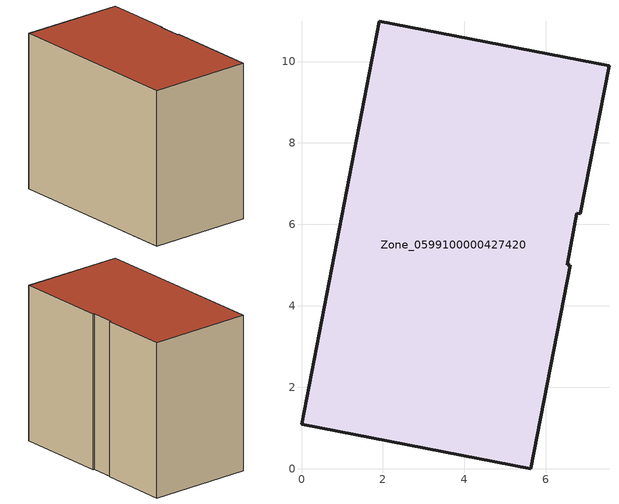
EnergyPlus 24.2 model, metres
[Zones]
Zone_0599100000427420
 floor ground (C_G): 6.6,4.99 5.63,0 0,1.09 1.91,10.99 7.55,9.9 6.85,6.26 6.76,6.27 6.53,5.01 z0
 wall outside (C_F): 1.91,10.99 0,1.09 5.63,0 6.6,4.99 6.53,5.01 6.76,6.27 6.85,6.26 7.55,9.9 1.91,10.99 z0:8.51
 roof outside (C_R): 5.63,0 6.6,4.99 6.53,5.01 6.76,6.27 6.85,6.26 7.55,9.9 1.91,10.99 0,1.09 z8.51
[BUILDING]
Pand.0599100000427420: North Axis=0; Terrain=City; Loads Convergence Tolerance Value=0.04; Temperature Convergence Tolerance Value=0.4; Solar Distribution=FullExterior; Maximum Number of Warmup Days=25; Minimum Number of Warmup Days=1
[Site:Location]
Rotterdam.The.Hague.AP_ZH_NLD Design_Conditions: Latitude=51.96; Longitude=4.45; Time Zone=1; Elevation=-4.5
[SITE:GROUNDTEMPERATURE:BUILDINGSURFACE]
18, 18, 18, 18, 18, 18, 18, 18, 18, 18, 18, 18
[MATERIAL] Thermal Absorptance=0.9; Solar Absorptance=0.7; Visible Absorptance=0.7
Name | Roughness | Thickness | Conductivity | Density | Specific Heat
G.TC.2006-2014 | MediumSmooth | 0.15 | 0.06 | 540 | 1210
F.TC.2006-2014 | Rough | 0.3 | 0.12 | 1920 | 840
R.TC.2006-2014 | MediumRough | 0.2 | 0.08 | 1500 | 1000
[CONSTRUCTION]
C_G: G.TC.2006-2014
C_F: F.TC.2006-2014
C_R: R.TC.2006-2014
[ZONE]
Zone_0599100000427420: Type=1; Multiplier=1; Ceiling Height=Autocalculate; Volume=Autocalculate; Floor Area=autocalculate; Part of Total Floor Area=Yes
[ZONEINFILTRATION:DESIGNFLOWRATE]
Infil_Zone_0599100000427420: Zone or ZoneList or Space or SpaceList=Zone_0599100000427420; Schedule=AlwaysOn; Design Flow Rate Calculation Method=Flow/Area; Flow Rate per Floor Area=0.0015; Constant Term Coefficient=1; Temperature Term Coefficient=0; Velocity Term Coefficient=0; Velocity Squared Term Coefficient=0
[HVACTEMPLATE:ZONE:IDEALLOADSAIRSYSTEM]
Zone_0599100000427420: Maximum Heating Supply Air Temperature=50; Minimum Cooling Supply Air Temperature=13; Maximum Heating Supply Air Humidity Ratio=0.0156; Minimum Cooling Supply Air Humidity Ratio=0.0077; Heating Limit=NoLimit; Cooling Limit=NoLimit; Dehumidification Control Type=ConstantSensibleHeatRatio; Cooling Sensible Heat Ratio=0.7; Dehumidification Setpoint=60; Humidification Control Type=None; Humidification Setpoint=30; Outdoor Air Method=None; Outdoor Air Flow Rate per Person=0.00944; Outdoor Air Flow Rate per Zone Floor Area=0; Outdoor Air Flow Rate per Zone=0; Demand Controlled Ventilation Type=None; Outdoor Air Economizer Type=NoEconomizer; Heat Recovery Type=None; Sensible Heat Recovery Effectiveness=0.7; Latent Heat Recovery Effectiveness=0.65
[ZONECONTROL:THERMOSTAT]
ThermostatControl_Zone_0599100000427420: Zone or ZoneList=Zone_0599100000427420; Control Type Schedule=DualSetpointControlType; Control 1=Thermostat_Zone_0599100000427420; Temperature Difference Between Cutout And Setpoint=0
[THERMOSTATSETPOINT:DUALSETPOINT]
Thermostat_Zone_0599100000427420: Heating Setpoint Temperature Schedule=HeatingSetpoint_Zone_0599100000427420; Cooling Setpoint Temperature Schedule=CoolingSetpoint_Zone_0599100000427420
[SCHEDULE:COMPACT]
HeatingSetpoint_Zone_0599100000427420: Through: 12/31, For: AllDays, Until: 24:00, 21
CoolingSetpoint_Zone_0599100000427420: Through: 12/31, For: AllDays, Until: 24:00, 24
DualSetpointControlType: Through: 12/31, For: AllDays, Until: 24:00, 4
AlwaysOn: Through: 12/31, For: AllDays, Until: 24:00, 1
